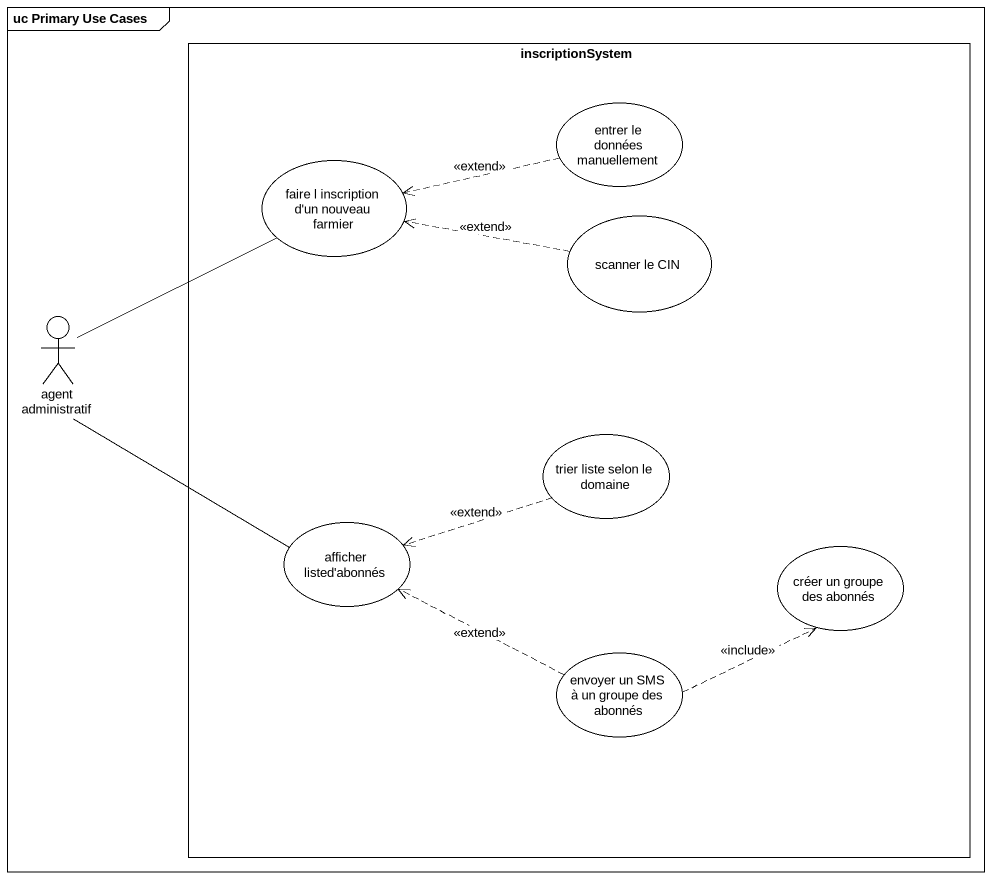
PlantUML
@startuml
mainframe uc Primary Use Cases
rectangle inscriptionSystem {
  usecase "entrer le données manuellement" as entrer_le_données
  usecase "faire l inscription d'un nouveau farmier" as faire_l_inscription_d_un
  usecase "scanner le CIN" as scanner_le_CIN
  usecase "trier liste selon le domaine" as trier_liste_selon_le_domaine
  usecase "afficher listed'abonnés" as afficher_listed_abonnés
  usecase "créer un groupe des abonnés" as créer_un_groupe_des_abonnés
  usecase "envoyer un SMS à un groupe des abonnés" as envoyer_un_SMS_à_un_groupe
}
actor "agent administratif" as agent_administratif
entrer_le_données .left.> faire_l_inscription_d_un : <<extend>>
scanner_le_CIN .left.> faire_l_inscription_d_un : <<extend>>
agent_administratif -up- faire_l_inscription_d_un
agent_administratif -- afficher_listed_abonnés
trier_liste_selon_le_domaine .left.> afficher_listed_abonnés : <<extend>>
envoyer_un_SMS_à_un_groupe .left.> afficher_listed_abonnés : <<extend>>
envoyer_un_SMS_à_un_groupe .right.> créer_un_groupe_des_abonnés : <<include>>
@enduml
